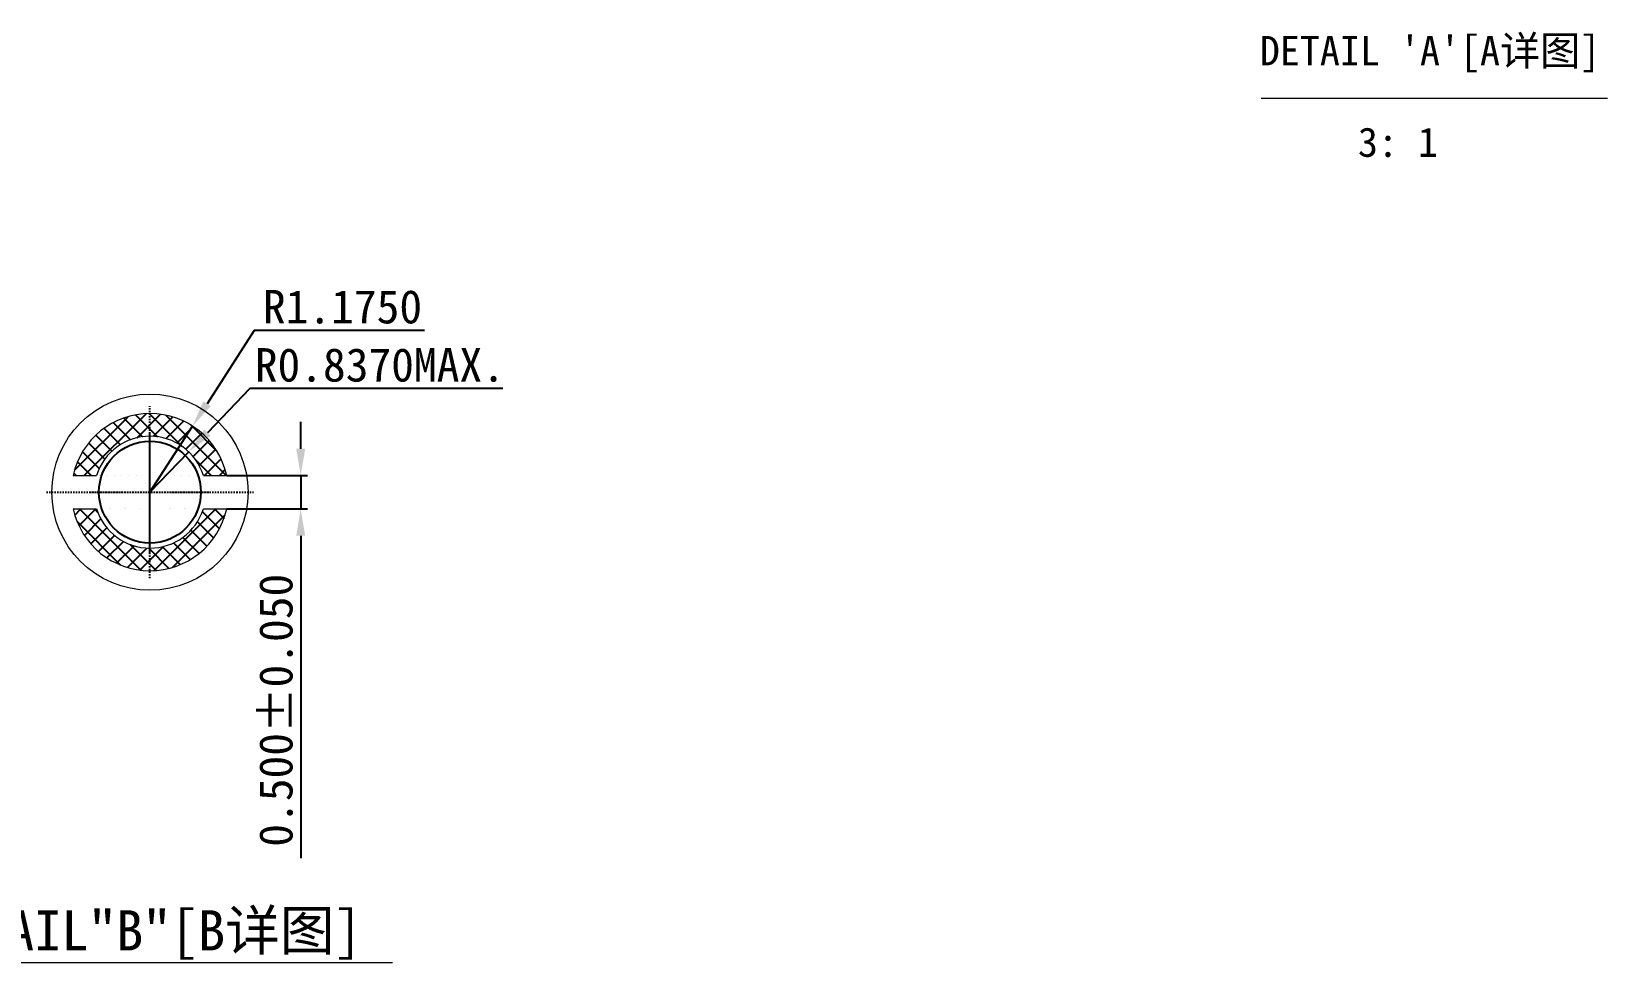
# Model space of a CAD drawing. Extents: x -120 to 253, y -170 to 71.
# Drawn here: x 109.7 to 227.6, y -106.8 to -37.2 of the extents above; entities that cross this region are included whole.
import ezdxf

# ---------------------------------------------------------------- set-up
doc = ezdxf.new("R2010")
doc.units = 0
doc.header["$LTSCALE"] = 0.01
doc.header["$MEASUREMENT"] = 0
doc.linetypes.add('CENTER', pattern=[2, 1.25, -0.25, 0.25, -0.25])
doc.layers.get('0').update_dxf_attribs({"linetype": 'CONTINUOUS', "lineweight": 0})
doc.layers.get('DEFPOINTS').update_dxf_attribs({"linetype": 'CONTINUOUS'})
doc.layers.add('CEN', color=2, linetype='CENTER')
doc.layers.add('PAGE1', color=7, linetype='CONTINUOUS')
doc.styles.add('BZ', font='simplex.shx')
doc.styles.get("Standard").update_dxf_attribs({"font": ''})
doc.styles.get('STANDARD').set_extended_font_data('SimSun')
doc.dimstyles.new('LF2_A3_5X', dxfattribs={"dimtxt": 2.5, "dimasz": 2, "dimexe": 0.5, "dimexo": 0.01, "dimgap": 0.5, "dimtad": 1, "dimdec": 4, "dimlfac": 0.2, "dimzin": 0, "dimdsep": 46, "dimtxsty": 'BZ', "dimcen": 0.6, "dimclrd": 1, "dimclre": 1, "dimclrt": 256, "dimadec": 0, "dimazin": 0, "dimtfac": 1, "dimtdec": 4, "dimtmove": 0, "dimatfit": 3, "dimfxl": 1, "dimtolj": 1, "dimtzin": 0, "dimarcsym": 0})
doc.dimstyles.new('LF2_A3_5X$4', dxfattribs={"dimtxt": 2.5, "dimasz": 2, "dimexe": 0.5, "dimexo": 0.01, "dimgap": 0.5, "dimtad": 1, "dimtih": 1, "dimtoh": 1, "dimdec": 4, "dimlfac": 0.2, "dimzin": 0, "dimdsep": 46, "dimtxsty": 'BZ', "dimcen": 0.6, "dimclrd": 1, "dimclre": 1, "dimclrt": 256, "dimadec": 0, "dimazin": 0, "dimtfac": 1, "dimtdec": 4, "dimtmove": 0, "dimatfit": 3, "dimfxl": 1, "dimtolj": 1, "dimtzin": 0, "dimarcsym": 0})
pattern_1 = [(45, (0, 0), (-0.1122532, 0.1122532), []), (135, (0, 0), (-0.1122532, -0.1122532), [])]

# ---------------------------------------------------------------- blocks, each defined once
blk = doc.blocks.new('Range')
at = {"layer": 'CEN'}
h = blk.add_hatch(dxfattribs=at)
h.set_pattern_fill('ANSI37', color=6, scale=0.05, style=0)
h.set_pattern_definition(pattern_1)
edge = h.paths.add_edge_path()
edge.add_arc((-416.667, 103.017), 0.837, 17.3787, 162.6213)
edge.add_line((-417.466, 103.267), (-417.815, 103.267))
edge.add_arc((-416.667, 103.017), 1.175, 12.2845, 167.7155, ccw=False)
edge.add_line((-415.519, 103.267), (-415.868, 103.267))
h = blk.add_hatch(dxfattribs=at)
h.set_pattern_fill('ANSI37', color=6, scale=0.05, style=0)
h.set_pattern_definition(pattern_1)
edge = h.paths.add_edge_path()
edge.add_arc((-416.667, 103.017), 0.837, 197.3787, 342.6213)
edge.add_line((-415.868, 102.767), (-415.519, 102.767))
edge.add_arc((-416.667, 103.017), 1.175, 192.2845, 347.7155, ccw=False)
edge.add_line((-417.815, 102.767), (-417.466, 102.767))
at = {"color": 0}
for p, q in [((-417.815, 103.267), (-417.466, 103.267)), ((-415.868, 103.267), (-415.519, 103.267)), ((-417.815, 102.767), (-417.466, 102.767)), ((-415.868, 102.767), (-415.519, 102.767))]:
    blk.add_line(p, q, dxfattribs=at)
for radius, start, end in [(1.175, 12.2845, 167.7155), (0.837, 17.3787, 162.6213), (1.175, 192.2845, 347.7155), (0.837, 197.3787, 342.6213)]:
    blk.add_arc((-416.667, 103.017), radius, start, end, dxfattribs=at)
at = {"layer": 'CEN', "color": 3, "linetype": 'CENTER'}
for p, q in [((-416.667, 102.117), (-416.667, 103.917)), ((-417.567, 103.017), (-415.767, 103.017))]:
    blk.add_line(p, q, dxfattribs=at)
at = {"layer": 'PAGE1'}
blk.add_circle((-416.667, 103.017), 0.762, dxfattribs=at)
blk = doc.blocks.new('*D67')
at = {"color": 1, "lineweight": -2, "transparency": 16777216}
for p, q in [((-668.63, -1309.19), (-671.82, -1312.49)), ((-649.71, -1309.19), (-668.63, -1309.19)), ((-676.11, -1316.94), (-673.21, -1313.92))]:
    blk.add_line(p, q, dxfattribs=at)
at = {"color": 1, "transparency": 16777216}
blk.add_solid([(-672.06, -1312.25), (-671.58, -1312.72), (-673.21, -1313.92)], dxfattribs=at)
at = {"layer": 'DEFPOINTS', "color": 0, "transparency": 16777216}
for p in [(-673.21, -1313.92), (-676.11, -1316.94)]:
    blk.add_point(p, dxfattribs=at)
at = {"transparency": 16777216, "insert": (-658.92, -1307.44), "char_height": 2.5, "attachment_point": 5}
blk.add_mtext('\\A1;R0.8370MAX.', dxfattribs=at)
blk = doc.blocks.new('*D68')
at = {"color": 1, "lineweight": -2, "transparency": 16777216}
for p, q in [((-664.84, -1313.69), (-664.84, -1311.69)), ((-670.36, -1315.69), (-664.34, -1315.69)), ((-664.84, -1315.69), (-664.84, -1318.19)), ((-670.36, -1318.19), (-664.34, -1318.19)), ((-664.84, -1320.19), (-664.84, -1344.29))]:
    blk.add_line(p, q, dxfattribs=at)
at = {"color": 1, "transparency": 16777216}
for points in [[(-665.17, -1313.69), (-664.5, -1313.69), (-664.84, -1315.69)], [(-664.5, -1320.19), (-665.17, -1320.19), (-664.84, -1318.19)]]:
    blk.add_solid(points, dxfattribs=at)
at = {"layer": 'DEFPOINTS', "color": 0, "transparency": 16777216}
for p in [(-670.37, -1315.69), (-670.37, -1318.19), (-664.84, -1318.19)]:
    blk.add_point(p, dxfattribs=at)
at = {"transparency": 16777216, "insert": (-666.68, -1333.24), "char_height": 2.5, "attachment_point": 5, "rotation": 90}
blk.add_mtext('\\A1;0.500±0.050', dxfattribs=at)
blk = doc.blocks.new('*D69')
at = {"color": 1, "lineweight": -2, "transparency": 16777216}
for p, q in [((-668.32, -1304.84), (-671.84, -1310.32)), ((-655.59, -1304.84), (-668.32, -1304.84)), ((-676.11, -1316.94), (-672.93, -1312))]:
    blk.add_line(p, q, dxfattribs=at)
at = {"color": 1, "transparency": 16777216}
blk.add_solid([(-672.12, -1310.14), (-671.56, -1310.5), (-672.93, -1312)], dxfattribs=at)
at = {"layer": 'DEFPOINTS', "color": 0, "transparency": 16777216}
for p in [(-672.93, -1312), (-676.11, -1316.94)]:
    blk.add_point(p, dxfattribs=at)
at = {"transparency": 16777216, "insert": (-661.71, -1303.09), "char_height": 2.5, "attachment_point": 5}
blk.add_mtext('\\A1;R1.1750', dxfattribs=at)

msp = doc.modelspace()

# ---------------------------------------------------------------- linework, layer by layer
for p, q in [((201.69779, -42.19609), (227.59225, -42.19609)), ((98.37645, -106.82229), (136.73544, -106.82229))]:
    msp.add_line(p, q)
at = {"color": 3}
msp.add_circle((118.59481, -71.66106), 7.33363, dxfattribs=at)
at = {"layer": 'CEN', "color": 3, "linetype": 'CENTER'}
for p, q in [((118.59481, -78.0846), (118.59481, -65.23752)), ((110.85416, -71.66106), (126.33546, -71.66106))]:
    msp.add_line(p, q, dxfattribs=at)

# ---------------------------------------------------------------- block references
at = {"color": 0, "xscale": 5, "yscale": 5, "zscale": 5, "rotation": 2.9537060075e-06}
msp.add_blockref('Range', (2201.92851, -586.74453), dxfattribs=at)

# ---------------------------------------------------------------- texts
msp.add_text('DETAIL"B"[B详图]', height=3, rotation=0.000003).set_placement((101.76996, -105.92084))
at = {"char_height": 2.2, "attachment_point": 1}
for s, insert, width in [("DETAIL 'A'[A详图]", (201.59424, -37.55137), 29.3142035), ('3: 1', (208.92904, -44.39219), 19.0950058)]:
    msp.add_mtext(s, dxfattribs=dict(at, insert=insert, width=width))

# ---------------------------------------------------------------- dimensions: what is measured, and where the dimension line sits
dim = msp.add_radius_dim(center=(118.59481, -71.66106), mpoint=(121.77753, -66.72285), dimstyle='LF2_A3_5X$4', override={"dimtxsty": 'STANDARD'})
dim.commit()
dim.dimension.update_dxf_attribs({"geometry": '*D69', "text_midpoint": (133.00059, -59.56587), "dimtype": 132, "insert": (794.70582, 1245.27571)})
dim = msp.add_radius_dim(center=(118.59481, -71.66106), mpoint=(121.50017, -68.6489), text='<>MAX.', dimstyle='LF2_A3_5X$4', override={"dimtxsty": 'STANDARD'})
dim.commit()
dim.dimension.update_dxf_attribs({"geometry": '*D67', "text_midpoint": (135.78262, -63.9093), "dimtype": 132, "insert": (794.70582, 1245.27571)})
dim = msp.add_linear_dim(base=(129.86987, -72.91106), p1=(124.33529, -70.41106), p2=(124.33529, -72.91106), angle=90.000003, text='0.500±0.050', dimstyle='LF2_A3_5X', override={"dimtxsty": 'STANDARD'})
dim.commit()
dim.dimension.update_dxf_attribs({"geometry": '*D68', "text_midpoint": (128.0221, -87.96273), "insert": (794.70582, 1245.27571)})

doc.saveas('drawing.dxf')
